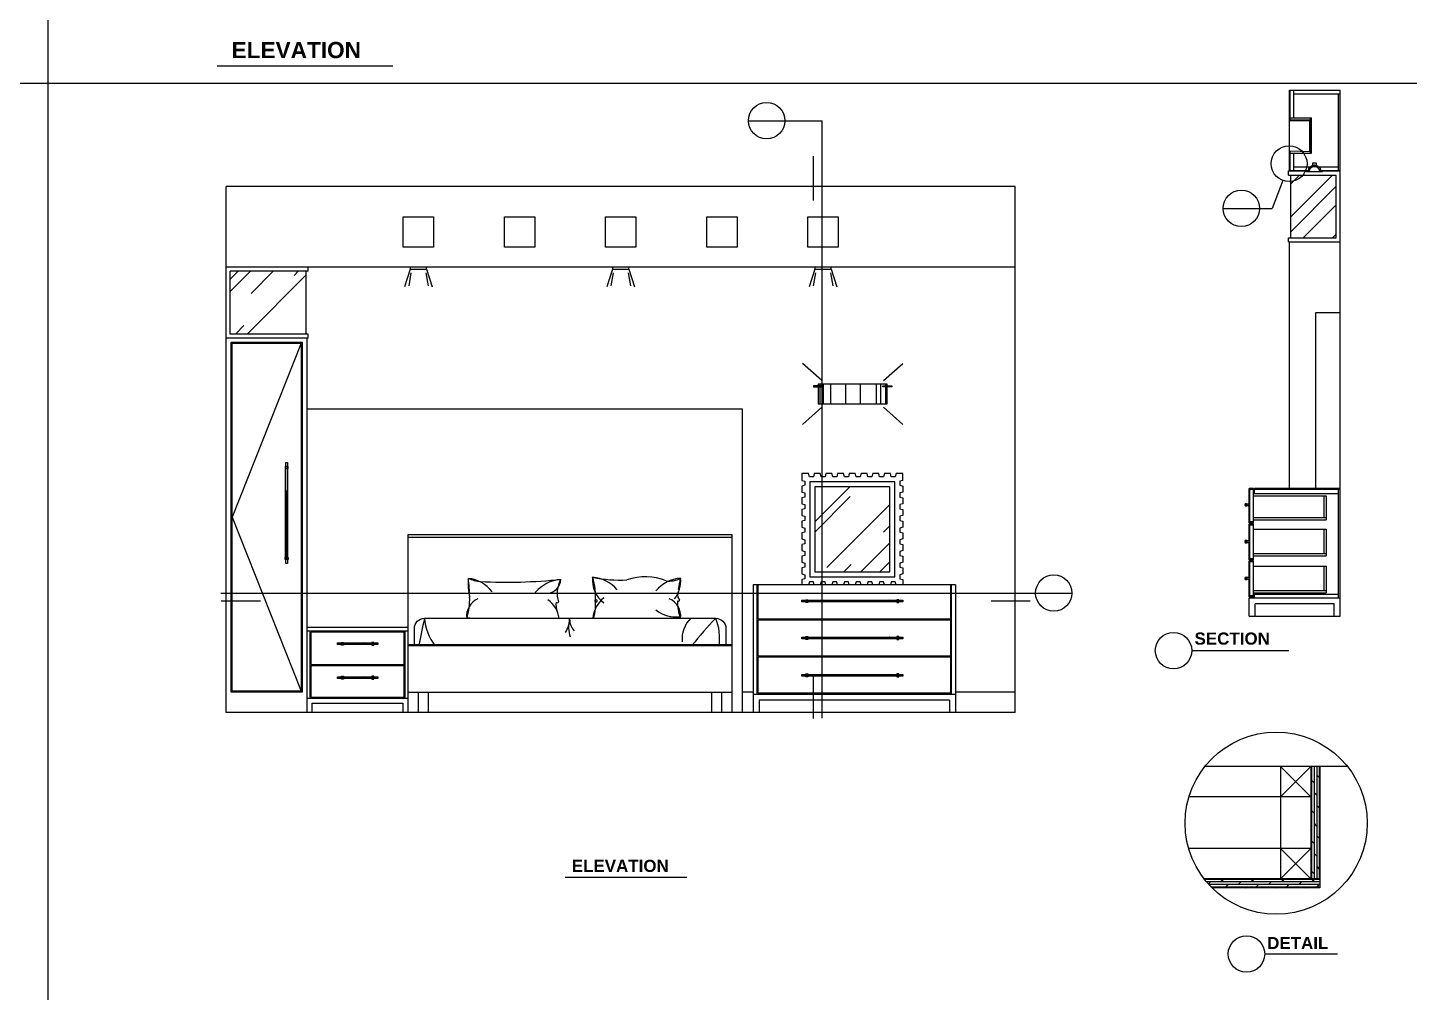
# Model space of a CAD drawing. Header units: inches. Extents: x 3 to 45, y 10.7 to 35.5.
# Drawn here: x 31 to 37.83, y 16.39 to 21.15 of the extents above; entities that cross this region are included whole.
import ezdxf

# ---------------------------------------------------------------- set-up
doc = ezdxf.new("R2010")
doc.units = ezdxf.units.IN
doc.header["$MEASUREMENT"] = 0
for name, color, linetype in [('02', 2, 'Continuous'), ('1', 1, 'Continuous'), ('4', 4, 'Continuous'), ('8', 8, 'Continuous')]:
    doc.layers.add(name, color=color, linetype=linetype)
doc.styles.add('HT', font='swisseb.ttf')

msp = doc.modelspace()

# ---------------------------------------------------------------- hatches: boundary and pattern name
at = {"layer": '8'}
h = msp.add_hatch(dxfattribs=at)
h.set_pattern_fill('AR-RROOF,_O', color=256, scale=0.25, angle=45)
h.set_pattern_definition([(45, (26.91976, 13.78306), (0.212132, 0.5656854), [3.75, -0.5, 1.25, -0.25]), (45, (27.06648, 14.10656), (-0.41189, 0.058336), [0.75, -0.0825, 1.5, -0.1875]), (45, (26.85789, 14.0217), (0.8007984, 1.0376792), [2, -0.35, 1, -0.25])])
h.paths.add_polyline_path([(37.4698, 20.4251), (37.2448, 20.4251), (37.2448, 20.1151), (37.4698, 20.1151)])
h = msp.add_hatch(dxfattribs=at)
h.set_pattern_fill('AR-RROOF,_O', color=256, scale=0.25, angle=45)
h.set_pattern_definition([(45, (23.59531, 12.563), (0.212132, 0.5656854), [3.75, -0.5, 1.25, -0.25]), (45, (23.74204, 12.8865), (-0.41189, 0.058336), [0.75, -0.0825, 1.5, -0.1875]), (45, (23.53344, 12.80166), (0.8007984, 1.0376792), [2, -0.35, 1, -0.25])])
h.paths.add_polyline_path([(32.3778, 19.6391), (32.3778, 19.9491), (32.0028, 19.9491), (32.0028, 19.6391)])
h = msp.add_hatch(dxfattribs=at)
h.set_pattern_fill('AR-RROOF,_O', color=256, scale=0.3, angle=45)
h.set_pattern_definition([(45, (23.69708, 12.556), (0.2545584, 0.6788225), [4.5, -0.6, 1.5, -0.3]), (45, (23.87315, 12.9442), (-0.494268, 0.070004), [0.9, -0.099, 1.8, -0.225]), (45, (23.62284, 12.84239), (0.960958, 1.245215), [2.4, -0.42, 1.2, -0.3])])
h.paths.add_polyline_path([(34.8928, 18.4641), (35.2628, 18.4641), (35.2628, 18.8841), (34.8928, 18.8841)])
h = msp.add_hatch(dxfattribs=at)
h.set_pattern_fill('DOLMIT,_O', color=256, scale=0.05, angle=90)
h.set_pattern_definition([(90, (16.524926, 15.257472), (-0.0125, 8e-19), []), (135, (16.524926, 15.257472), (-0.025, -0.025), [0.01767767, -0.03535538])])
h.paths.add_polyline_path([(37.3442, 16.9461), (37.3892, 16.9461), (37.3892, 17.5011), (37.3442, 17.5011)])
h = msp.add_hatch(dxfattribs=at)
h.set_pattern_fill('DOLMIT,_O', color=256, scale=0.05)
h.set_pattern_definition([(0, (16.524926, 15.257472), (0, 0.0125), []), (45, (16.524926, 15.257472), (-0.025, 0.025), [0.01767767, -0.03535538])])
h.paths.add_polyline_path([(37.3892, 16.9011), (37.3892, 16.9461), (36.817, 16.9461, 0.03343), (36.8569, 16.9011)])

# ---------------------------------------------------------------- linework, layer by layer
at = {"layer": '02'}
for p, q in [((31.9379, 20.9644), (32.8064, 20.9644)), ((37.2398, 20.4451), (37.2398, 20.8451)), ((37.2428, 20.6981), (37.2428, 20.8451)), ((37.2608, 20.7071), (37.2608, 20.8451)), ((37.2608, 20.8271), (37.4898, 20.8271)), ((37.4808, 20.4481), (37.4808, 20.8271)), ((37.2428, 20.6981), (37.2398, 20.6951)), ((37.2428, 20.7071), (37.3478, 20.7071)), ((37.2428, 20.6981), (37.3428, 20.6981)), ((37.3428, 20.5331), (37.3428, 20.7071)), ((37.3478, 20.5331), (37.3478, 20.7071)), ((37.2428, 20.5421), (37.2398, 20.5451)), ((37.2428, 20.4481), (37.2428, 20.5421)), ((37.2428, 20.5331), (37.3478, 20.5331)), ((37.2608, 20.4481), (37.2608, 20.5331)), ((37.2348, 20.4251), (37.4698, 20.4251)), ((37.2428, 20.4481), (37.2398, 20.4451)), ((37.2428, 20.4481), (37.3323, 20.4481)), ((37.2448, 20.1151), (37.2448, 20.4251)), ((37.2608, 20.4661), (37.3409, 20.4661)), ((37.3547, 20.4677), (37.37, 20.4677)), ((37.3586, 20.4748), (37.3586, 20.4723)), ((37.3661, 20.4748), (37.3661, 20.4723)), ((37.3837, 20.4661), (37.4808, 20.4661)), ((37.3923, 20.4481), (37.4898, 20.4481)), ((37.4698, 20.1151), (37.4698, 20.4251)), ((37.2348, 20.1151), (37.4698, 20.1151)), ((37.2398, 18.8751), (37.2398, 20.0951)), ((32.3878, 19.9491), (32.0028, 19.9491)), ((32.0028, 19.6391), (32.0028, 19.9491)), ((32.3778, 19.6391), (32.3778, 19.9491)), ((32.8928, 19.9591), (32.8648, 19.8732)), ((32.9728, 19.9591), (33.0008, 19.8732)), ((33.8928, 19.9591), (33.8648, 19.8732)), ((33.9728, 19.9591), (34.0008, 19.8732)), ((34.8928, 19.9591), (34.8648, 19.8732)), ((34.9728, 19.9591), (35.0008, 19.8732)), ((32.8953, 19.9412), (32.8848, 19.8767)), ((32.9703, 19.9412), (32.9808, 19.8767)), ((33.8953, 19.9412), (33.8848, 19.8767)), ((33.9703, 19.9412), (33.9808, 19.8767)), ((34.8953, 19.9412), (34.8848, 19.8767)), ((34.9703, 19.9412), (34.9808, 19.8767)), ((32.3878, 19.6391), (32.0028, 19.6391)), ((34.9271, 19.4091), (34.8318, 19.4937)), ((35.2325, 19.4091), (35.3278, 19.4937)), ((34.9098, 19.3788), (34.9098, 19.2947)), ((34.9176, 19.3912), (34.9176, 19.3833)), ((34.9176, 19.3788), (34.9176, 19.2947)), ((34.9337, 19.3912), (34.9337, 19.2947)), ((34.9707, 19.3912), (34.9707, 19.2947)), ((35.0443, 19.3912), (35.0443, 19.2947)), ((35.1168, 19.3912), (35.1168, 19.2947)), ((35.1956, 19.3912), (35.1956, 19.2947)), ((35.2172, 19.3912), (35.2172, 19.2947)), ((35.242, 19.3912), (35.242, 19.3833)), ((35.242, 19.3788), (35.242, 19.2947)), ((34.9271, 19.2769), (34.8318, 19.1922)), ((35.2325, 19.2769), (35.3278, 19.1922)), ((32.276, 18.5241), (32.276, 18.9842)), ((32.2821, 18.9842), (32.2821, 18.9742)), ((32.2821, 18.5242), (32.2816, 18.8622)), ((35.2878, 18.9091), (34.8678, 18.9091)), ((34.8678, 18.9091), (34.8678, 18.4391)), ((35.2628, 18.8841), (34.8928, 18.8841)), ((34.8928, 18.8841), (34.8928, 18.4641)), ((35.2628, 18.4641), (35.2628, 18.8841)), ((35.2878, 18.4391), (35.2878, 18.9091)), ((37.0428, 18.7101), (37.0428, 18.8701)), ((37.0608, 18.7051), (37.0608, 18.8751)), ((37.4898, 18.8751), (37.0658, 18.8751)), ((37.0658, 18.8491), (37.0658, 18.8751)), ((37.4808, 18.3351), (37.4808, 18.8671)), ((37.0248, 18.7989), (37.0248, 18.7909)), ((37.0248, 18.7909), (37.0398, 18.7909)), ((37.4808, 18.8491), (37.0608, 18.8491)), ((37.0608, 18.8391), (37.4208, 18.8391)), ((37.4088, 18.8391), (37.4088, 18.7331)), ((37.4208, 18.8391), (37.4208, 18.7211)), ((37.0608, 18.7331), (37.4208, 18.7331)), ((37.0608, 18.7211), (37.4208, 18.7211)), ((37.0608, 18.7101), (37.0398, 18.7101)), ((37.0608, 18.7051), (37.0398, 18.7051)), ((37.0608, 18.7001), (37.0398, 18.7001)), ((37.0608, 18.6951), (37.0398, 18.6951)), ((37.0428, 18.5281), (37.0428, 18.6951)), ((37.0608, 18.5231), (37.0608, 18.7001)), ((37.0608, 18.6741), (37.4208, 18.6741)), ((37.4088, 18.6741), (37.4088, 18.5541)), ((37.4208, 18.6741), (37.4208, 18.5421)), ((34.4828, 18.6341), (32.8828, 18.6341)), ((37.0248, 18.6171), (37.0248, 18.6091)), ((37.0248, 18.6091), (37.0398, 18.6091)), ((37.0608, 18.5281), (37.0398, 18.5281)), ((37.0608, 18.5231), (37.0398, 18.5231)), ((37.0608, 18.5181), (37.0398, 18.5181)), ((37.0608, 18.5131), (37.0398, 18.5131)), ((37.0428, 18.3451), (37.0428, 18.5131)), ((37.0608, 18.5541), (37.4208, 18.5541)), ((37.0608, 18.5421), (37.4208, 18.5421)), ((37.0608, 18.3351), (37.0608, 18.5181)), ((34.8928, 18.4641), (35.2628, 18.4641)), ((37.0608, 18.4921), (37.4208, 18.4921)), ((37.4088, 18.4921), (37.4088, 18.3721)), ((37.4208, 18.4921), (37.4208, 18.3601)), ((34.6078, 17.8591), (34.6078, 18.3991)), ((34.6128, 18.2291), (34.6128, 18.3991)), ((34.8678, 18.4391), (35.2878, 18.4391)), ((35.5628, 18.3991), (35.5628, 18.2291)), ((35.5678, 17.8591), (35.5678, 18.3991)), ((37.0248, 18.4351), (37.0248, 18.4271)), ((37.0248, 18.4271), (37.0398, 18.4271)), ((31.9558, 18.3587), (36.1637, 18.3587)), ((34.8478, 18.3186), (35.2583, 18.3192)), ((35.3078, 18.3186), (35.2978, 18.3186)), ((37.0608, 18.3451), (37.0398, 18.3451)), ((37.0608, 18.3401), (37.0398, 18.3401)), ((37.0608, 18.3721), (37.4208, 18.3721)), ((37.0608, 18.3601), (37.4208, 18.3601)), ((37.0658, 18.3351), (37.0658, 18.3531)), ((37.4598, 18.3051), (37.0698, 18.3051)), ((37.0698, 18.2451), (37.0698, 18.3051)), ((37.4598, 18.2451), (37.4598, 18.3051)), ((32.3978, 17.8391), (32.3978, 18.1711)), ((32.8678, 17.8391), (32.8678, 18.1711)), ((35.5628, 18.2291), (34.6128, 18.2291)), ((35.5628, 18.2241), (34.6128, 18.2241)), ((34.6128, 18.0471), (34.6128, 18.2241)), ((35.5628, 18.2241), (35.5628, 18.0471)), ((32.8628, 18.1661), (32.4028, 18.1661)), ((32.4028, 18.0061), (32.4028, 18.1661)), ((32.5528, 18.1076), (32.6646, 18.1102)), ((32.7128, 18.1076), (32.7028, 18.1076)), ((32.8628, 18.0061), (32.8628, 18.1661)), ((32.8828, 18.1041), (34.4828, 18.1041)), ((34.8478, 18.141), (35.3278, 18.1411)), ((35.5628, 18.0471), (34.6128, 18.0471)), ((35.5628, 18.0421), (34.6128, 18.0421)), ((34.6128, 17.8641), (34.6128, 18.0421)), ((35.5628, 18.0421), (35.5628, 17.8641)), ((36.7556, 18.0745), (37.2356, 18.0745)), ((32.4028, 18.0061), (32.8628, 18.0061)), ((32.4028, 18.0011), (32.8628, 18.0011)), ((32.4028, 17.8441), (32.4028, 18.0011)), ((32.8628, 17.8441), (32.8628, 18.0011)), ((32.5528, 17.9445), (32.7328, 17.9446)), ((32.5528, 17.9401), (32.6633, 17.9407)), ((32.7128, 17.9401), (32.7028, 17.9401)), ((34.8478, 17.956), (35.3078, 17.956)), ((32.3828, 17.8391), (32.8828, 17.8391)), ((32.4028, 17.8441), (32.8628, 17.8441)), ((34.5878, 17.8691), (34.5328, 17.8691)), ((35.5628, 17.8641), (34.6128, 17.8641)), ((35.8828, 17.8691), (35.5878, 17.8691)), ((37.1942, 17.5011), (37.1942, 16.9461)), ((37.3442, 17.5011), (37.1942, 17.3511)), ((37.1942, 17.5011), (37.3442, 17.3511)), ((37.3442, 17.5011), (37.3442, 16.9461)), ((37.3442, 17.3511), (36.742, 17.3511)), ((37.3442, 17.0961), (36.7408, 17.0961)), ((37.3442, 17.0961), (37.1942, 16.9461)), ((37.1942, 17.0961), (37.3442, 16.9461)), ((33.659, 16.9547), (34.259, 16.9547)), ((37.3892, 16.9461), (36.817, 16.9461)), ((37.1164, 16.5749), (37.4764, 16.5749))]:
    msp.add_line(p, q, dxfattribs=at)
for points in [[(34.5642, 20.6935), (34.9286, 20.6935)], [(34.9286, 17.74), (34.9286, 20.6935)], [(37.3223, 20.4451), (37.3223, 20.4421), (37.4023, 20.4421)], [(37.3719, 20.4735), (37.3719, 20.4838), (37.3527, 20.4838), (37.3527, 20.4735)], [(37.4023, 20.4421), (37.4023, 20.4451)], [(37.2056, 20.3981), (37.1532, 20.2599)], [(36.9113, 20.2599), (37.1532, 20.2599)], [(32.8928, 19.9691), (32.8928, 19.9591), (32.9728, 19.9591), (32.9728, 19.9691)], [(33.8928, 19.9691), (33.8928, 19.9591), (33.9728, 19.9591), (33.9728, 19.9691)], [(34.8928, 19.9691), (34.8928, 19.9591), (34.9728, 19.9591), (34.9728, 19.9691)], [(32.3538, 19.5941), (32.0118, 18.7341), (32.3538, 17.8741)], [(35.2498, 19.3833), (35.2498, 19.3912), (34.9098, 19.3912), (34.9098, 19.3833)], [(34.9098, 19.2947), (35.2498, 19.2947), (35.2498, 19.3788)], [(32.2856, 19.0042), (32.2856, 18.5042), (32.2776, 18.5042), (32.2776, 18.5242)], [(32.2776, 18.9842), (32.2776, 19.0042), (32.2856, 19.0042)], [(32.2886, 18.9842), (32.2746, 18.9842), (32.2746, 18.9742), (32.2886, 18.9742), (32.2886, 18.9842)], [(32.2776, 18.5342), (32.2776, 18.9742)], [(35.3278, 18.9154), (35.3278, 18.9491), (35.2941, 18.9491), (35.29, 18.9341), (35.27, 18.9341), (35.266, 18.9491), (35.2363, 18.9491), (35.2323, 18.9341), (35.2123, 18.9341), (35.2083, 18.9491), (35.1785, 18.9491), (35.1745, 18.9341), (35.1545, 18.9341), (35.1505, 18.9491), (35.1208, 18.9491), (35.1167, 18.9341), (35.0967, 18.9341), (35.0927, 18.9491), (35.063, 18.9491), (35.059, 18.9341), (35.039, 18.9341), (35.0349, 18.9491), (35.0052, 18.9491), (35.0012, 18.9341), (34.9812, 18.9341), (34.9772, 18.9491), (34.9475, 18.9491), (34.9434, 18.9341), (34.9234, 18.9341), (34.9194, 18.9491), (34.8897, 18.9491), (34.8857, 18.9341), (34.8657, 18.9341), (34.8617, 18.9491), (34.8278, 18.9491)], [(34.8278, 18.9491), (34.8278, 18.9154), (34.8428, 18.9114), (34.8428, 18.8914), (34.8278, 18.8874), (34.8278, 18.8576), (34.8428, 18.8536), (34.8428, 18.8336), (34.8278, 18.8296), (34.8278, 18.7999), (34.8428, 18.7959), (34.8428, 18.7759), (34.8278, 18.7718), (34.8278, 18.7421), (34.8428, 18.7381), (34.8428, 18.7181), (34.8278, 18.714), (34.8278, 18.6843), (34.8428, 18.6803), (34.8428, 18.6603), (34.8278, 18.6563), (34.8278, 18.6266), (34.8428, 18.6225), (34.8428, 18.6025), (34.8278, 18.5985), (34.8278, 18.5688), (34.8428, 18.5648), (34.8428, 18.5448), (34.8278, 18.5408), (34.8278, 18.511), (34.8428, 18.507), (34.8428, 18.487), (34.8278, 18.483), (34.8278, 18.4533), (34.8428, 18.4493), (34.8428, 18.4293), (34.8278, 18.4252), (34.8278, 18.3991)], [(35.3278, 18.9154), (35.3128, 18.9114), (35.3128, 18.8914), (35.3278, 18.8874), (35.3278, 18.8576), (35.3128, 18.8536), (35.3128, 18.8336), (35.3278, 18.8296), (35.3278, 18.7999), (35.3128, 18.7959), (35.3128, 18.7759), (35.3278, 18.7718), (35.3278, 18.7421), (35.3128, 18.7381), (35.3128, 18.7181), (35.3278, 18.714), (35.3278, 18.6843), (35.3128, 18.6803), (35.3128, 18.6603), (35.3278, 18.6563), (35.3278, 18.6266), (35.3128, 18.6225), (35.3128, 18.6025), (35.3278, 18.5985), (35.3278, 18.5688), (35.3128, 18.5648), (35.3128, 18.5448), (35.3278, 18.5408), (35.3278, 18.511), (35.3128, 18.507), (35.3128, 18.487), (35.3278, 18.483), (35.3278, 18.4533), (35.3128, 18.4493), (35.3128, 18.4293), (35.3278, 18.4252)], [(32.2886, 18.5242), (32.2746, 18.5242), (32.2746, 18.5342), (32.2886, 18.5342), (32.2886, 18.5242)], [(34.8897, 18.3991), (34.8857, 18.4142), (34.8657, 18.4142), (34.8617, 18.3991)], [(34.9475, 18.3991), (34.9434, 18.4142), (34.9234, 18.4141), (34.9194, 18.3991)], [(35.0052, 18.3991), (35.0012, 18.4141), (34.9812, 18.4141), (34.9772, 18.3991)], [(35.063, 18.3991), (35.059, 18.4141), (35.039, 18.4141), (35.0349, 18.3991)], [(35.1208, 18.3991), (35.1167, 18.4142), (35.0967, 18.4141), (35.0927, 18.3991)], [(35.1785, 18.3991), (35.1745, 18.4141), (35.1545, 18.4141), (35.1505, 18.3991)], [(35.2363, 18.3991), (35.2323, 18.4141), (35.2123, 18.4141), (35.2083, 18.3991)], [(35.2941, 18.3991), (35.29, 18.4141), (35.27, 18.4141), (35.266, 18.3991)], [(35.3278, 18.4252), (35.3278, 18.3991)], [(35.3278, 18.3151), (34.8278, 18.3151), (34.8278, 18.3231), (34.8478, 18.3231)], [(34.8478, 18.3261), (34.8578, 18.3261), (34.8578, 18.3121), (34.8478, 18.3121), (34.8478, 18.3261)], [(34.8578, 18.3231), (35.3278, 18.3231)], [(35.3078, 18.3261), (35.2978, 18.3261), (35.2978, 18.3121), (35.3078, 18.3121), (35.3078, 18.3261)], [(35.3278, 18.3231), (35.3278, 18.3151)], [(32.7328, 18.1041), (32.5328, 18.1041), (32.5328, 18.1121), (32.5528, 18.1121)], [(32.5528, 18.1151), (32.5628, 18.1151), (32.5628, 18.1011), (32.5528, 18.1011), (32.5528, 18.1151)], [(32.5628, 18.1121), (32.7328, 18.1121)], [(32.7128, 18.1151), (32.7028, 18.1151), (32.7028, 18.1011), (32.7128, 18.1011), (32.7128, 18.1151)], [(32.7328, 18.1121), (32.7328, 18.1041)], [(35.3278, 18.1331), (34.8278, 18.1331), (34.8278, 18.1411), (34.8478, 18.1411)], [(34.8478, 18.1441), (34.8578, 18.1441), (34.8578, 18.1301), (34.8478, 18.1301), (34.8478, 18.1441)], [(34.8578, 18.1411), (35.3278, 18.1411)], [(35.3078, 18.1441), (35.2978, 18.1441), (35.2978, 18.1301), (35.3078, 18.1301), (35.3078, 18.1441)], [(35.3278, 18.1411), (35.3278, 18.1331)], [(32.7328, 17.9366), (32.5328, 17.9366), (32.5328, 17.9446), (32.5528, 17.9446)], [(32.5528, 17.9476), (32.5628, 17.9476), (32.5628, 17.9336), (32.5528, 17.9336), (32.5528, 17.9476)], [(32.5628, 17.9446), (32.7328, 17.9446)], [(32.7128, 17.9476), (32.7028, 17.9476), (32.7028, 17.9336), (32.7128, 17.9336), (32.7128, 17.9476)], [(32.7328, 17.9446), (32.7328, 17.9366)], [(35.3278, 17.9481), (34.8278, 17.9481), (34.8278, 17.9561), (34.8478, 17.9561)], [(34.8478, 17.9591), (34.8578, 17.9591), (34.8578, 17.9451), (34.8478, 17.9451), (34.8478, 17.9591)], [(34.8578, 17.9561), (35.2978, 17.9561)], [(35.3078, 17.9591), (35.2978, 17.9591), (35.2978, 17.9451), (35.3078, 17.9451), (35.3078, 17.9591)], [(35.3078, 17.9561), (35.3278, 17.9561), (35.3278, 17.9481)]]:
    msp.add_lwpolyline(points, dxfattribs=at)
for points in [[(37.3323, 20.4421), (37.3323, 20.4451, -1), (37.3923, 20.4451), (37.3923, 20.4421)], [(37.0278, 18.7989), (37.0248, 18.8019, 1), (37.0248, 18.7879), (37.0278, 18.7909)], [(37.0398, 18.7989), (37.0248, 18.7989, 1)], [(37.0278, 18.6171), (37.0248, 18.6201, 1), (37.0248, 18.6061), (37.0278, 18.6091)], [(37.0398, 18.6171), (37.0248, 18.6171, 1)], [(37.0278, 18.4351), (37.0248, 18.4381, 1), (37.0248, 18.4241), (37.0278, 18.4271)], [(37.0398, 18.4351), (37.0248, 18.4351, 1)]]:
    msp.add_lwpolyline(points, format="xyb", dxfattribs=at)
msp.add_lwpolyline([(37.3893, 20.4431, 0.302896), (37.37, 20.4662), (37.37, 20.4723), (37.3547, 20.4723), (37.3547, 20.4662, 0.302896), (37.3353, 20.4431)], format="xyb", close=True, dxfattribs=at)
for points in [[(32.8578, 20.2191), (33.0078, 20.2191), (33.0078, 20.0691), (32.8578, 20.0691)], [(33.3578, 20.2191), (33.5078, 20.2191), (33.5078, 20.0691), (33.3578, 20.0691)], [(33.8578, 20.2191), (34.0078, 20.2191), (34.0078, 20.0691), (33.8578, 20.0691)], [(34.3578, 20.2191), (34.5078, 20.2191), (34.5078, 20.0691), (34.3578, 20.0691)], [(34.8578, 20.2191), (35.0078, 20.2191), (35.0078, 20.0691), (34.8578, 20.0691)], [(32.0068, 19.5991), (32.3588, 19.5991), (32.3588, 17.8691), (32.0068, 17.8691)], [(32.0118, 19.5941), (32.3538, 19.5941), (32.3538, 17.8741), (32.0118, 17.8741)], [(34.8863, 19.3788), (34.9313, 19.3788), (34.9313, 19.3833), (34.8863, 19.3833)], [(35.2733, 19.3788), (35.2283, 19.3788), (35.2283, 19.3833), (35.2733, 19.3833)]]:
    msp.add_lwpolyline(points, close=True, dxfattribs=at)
for centre, radius in [((34.6542, 20.6935), 0.09), ((37.237, 20.4811), 0.0887), ((37.0013, 20.2599), 0.09), ((37.0248, 18.7949), 0.004), ((37.0248, 18.6131), 0.004), ((36.0737, 18.3587), 0.09), ((37.0248, 18.4311), 0.004), ((36.6656, 18.0745), 0.09), ((37.1731, 17.2214), 0.4501), ((37.0264, 16.5749), 0.09)]:
    msp.add_circle(centre, radius, dxfattribs=at)
for centre, radius, start, end in [((32.2829, 18.867), 0.00529, 182.38641, 300.77897), ((33.4185, 18.4018), 0.2406, 172.93753, 195.40365), ((33.2609, 18.6275), 0.2123, 247.51785, 264.26696), ((33.1614, 18.2602), 0.1721, 37.76722, 83.90154), ((31.9097, 18.2918), 1.2777, 2.0679, 6.27328), ((33.375, 20.8464), 2.4338, 266.81337, 276.16021), ((33.6548, 18.237), 0.1905, 95.62374, 139.44519), ((33.5668, 18.4271), 0.0693, 274.31847, 359.59669), ((33.7561, 18.3594), 0.1375, 150.73326, 198.73211), ((33.933, 18.4226), 0.1399, 174.11002, 233.4289), ((33.5366, 18.3475), 0.2723, 353.49469, 19.18669), ((33.7815, 18.261), 0.1764, 40.4189, 85.9871), ((33.9247, 19.0394), 0.6164, 257.74383, 273.62843), ((34.0545, 18.1602), 0.2792, 68.20259, 108.9817), ((34.2414, 18.2563), 0.1764, 94.0129, 139.5811), ((34.1746, 18.5307), 0.1125, 261.59582, 298.90918), ((34.0898, 18.4178), 0.1399, 320.94042, 5.88999), ((34.5862, 18.3271), 0.3723, 163.60457, 172.3273), ((33.264, 18.2445), 0.0932, 113.26652, 186.36989), ((32.8851, 18.3278), 0.3013, 341.88504, 2.20293), ((33.509, 18.2236), 0.1196, 5.03256, 58.21872), ((33.7447, 18.3033), 0.132, 175.22328, 196.23004), ((33.6193, 18.3174), 0.00689, 206.53376, 341.74507), ((33.9503, 18.215), 0.1572, 129.84445, 173.0163), ((33.5244, 18.3085), 0.2845, 345.20122, 3.25225), ((33.8114, 18.3201), 0.00541, 219.85191, 121.79361), ((34.1353, 18.2446), 0.0943, 353.63561, 66.30059), ((34.247, 18.3476), 0.033, 165.35061, 223.26844), ((34.3975, 18.3071), 0.1836, 176.00228, 203.41848), ((34.2182, 18.3231), 0.00503, 219.3726, 21.86871), ((35.263, 18.3178), 0.00529, 92.38641, 210.77897), ((34.2025, 18.3923), 0.151, 230.79735, 280.09685), ((34.0558, 17.1734), 1.0748, 80.72514, 83.51865), ((35.8442, 17.558), 2.9596, 166.79417, 169.46499), ((33.2207, 18.255), 0.2587, 184.63094, 217.05462), ((33.361, 16.9617), 1.2865, 97.85852, 98.47626), ((33.1591, 18.4101), 0.1764, 274.0129, 278.34166), ((33.5655, 18.2301), 0.1148, 324.68561, 2.00894), ((33.8307, 18.1913), 0.1553, 165.5268, 198.54248), ((33.7591, 18.2274), 0.0787, 178.04327, 224.50852), ((34.3741, 18.1338), 0.1379, 133.29316, 186.57205), ((35.5355, 17.128), 1.5832, 135.67862, 142.16335), ((34.1601, 18.1364), 0.2616, 351.7989, 21.92733), ((32.668, 18.1068), 0.00529, 92.38641, 210.77897), ((35.263, 18.1358), 0.00529, 92.38641, 210.77897), ((32.668, 17.9393), 0.00529, 92.38641, 210.77897), ((35.263, 17.9508), 0.00529, 92.38641, 210.77897)]:
    msp.add_arc(centre, radius, start, end, dxfattribs=at)
at = {"layer": '1'}
for p, q in [((37.0398, 18.2451), (37.4898, 18.2451)), ((35.8828, 17.7691), (31.9828, 17.7691)), ((37.5257, 17.5011), (36.8204, 17.5011))]:
    msp.add_line(p, q, dxfattribs=at)
for points in [[(34.8857, 20.2985), (34.8857, 20.5176)], [(31.9585, 18.3209), (32.1526, 18.3209)], [(35.7634, 18.3209), (35.9575, 18.3209)], [(34.8857, 17.7383), (34.8857, 17.9575)]]:
    msp.add_lwpolyline(points, dxfattribs=at)
at = {"layer": '4'}
for p, q in [((31.1003, 33.8727), (31.1003, 11.0605)), ((24.3249, 20.8798), (44.6511, 20.8798)), ((37.2398, 20.8451), (37.4898, 20.8451)), ((37.4898, 18.2451), (37.4898, 20.8451)), ((37.3398, 20.5421), (37.3398, 20.6981)), ((37.2398, 20.6951), (37.3398, 20.6951)), ((37.2398, 20.5451), (37.3428, 20.5421)), ((37.2348, 20.4451), (37.4023, 20.4421)), ((37.2348, 20.4251), (37.2348, 20.4451)), ((37.3923, 20.4451), (37.4898, 20.4451)), ((35.8828, 20.3691), (31.9828, 20.3691)), ((31.9828, 17.7691), (31.9828, 20.3691)), ((35.8828, 17.7691), (35.8828, 20.3691)), ((37.2348, 20.0951), (37.2348, 20.1151)), ((37.2348, 20.0951), (37.4898, 20.0951)), ((35.8828, 19.9691), (31.9828, 19.9691)), ((32.3878, 19.9491), (32.3878, 19.9691)), ((37.3698, 18.8751), (37.3698, 19.7451)), ((37.3698, 19.7451), (37.4898, 19.7451)), ((32.3878, 19.6191), (31.9828, 19.6191)), ((32.3828, 17.7691), (32.3828, 19.6191)), ((32.3878, 19.6191), (32.3878, 19.6391)), ((32.3828, 19.2691), (34.5328, 19.2691)), ((34.5328, 19.2691), (34.5328, 17.7691)), ((37.0398, 18.7051), (37.0398, 18.8751)), ((37.0608, 18.8751), (37.0398, 18.8751)), ((37.4898, 18.8701), (37.0398, 18.8701)), ((32.8828, 18.6491), (34.4828, 18.6491)), ((32.8828, 17.7691), (32.8828, 18.6491)), ((34.4828, 18.6491), (34.4828, 17.7691)), ((37.0398, 18.5231), (37.0398, 18.7001)), ((37.0398, 18.3401), (37.0398, 18.5181)), ((35.5878, 18.3991), (34.5878, 18.3991)), ((34.5878, 18.3991), (34.5878, 17.7691)), ((35.5878, 18.3991), (35.5878, 17.7691)), ((37.0398, 18.3351), (37.4898, 18.3351)), ((37.0398, 18.2451), (37.0398, 18.3351)), ((37.0608, 18.3531), (37.4808, 18.3531)), ((32.8828, 18.1891), (32.3828, 18.1891)), ((32.8828, 18.1711), (32.3828, 18.1711)), ((32.8828, 18.0991), (34.4828, 18.0991)), ((32.8828, 17.8691), (34.4828, 17.8691)), ((32.9328, 17.7691), (32.9328, 17.8691)), ((32.9828, 17.7691), (32.9828, 17.8691)), ((34.3828, 17.7691), (34.3828, 17.8691)), ((34.4328, 17.7691), (34.4328, 17.8691)), ((34.5878, 17.8591), (35.5878, 17.8591)), ((35.5578, 17.8291), (34.6178, 17.8291)), ((34.6178, 17.8291), (34.6178, 17.7691)), ((35.5578, 17.8291), (35.5578, 17.7691)), ((32.4078, 17.8141), (32.8578, 17.8141)), ((32.4078, 17.7691), (32.4078, 17.8141)), ((32.8578, 17.7691), (32.8578, 17.8141)), ((37.3892, 17.5011), (37.3892, 16.9011)), ((37.3892, 16.9011), (36.8569, 16.9011))]:
    msp.add_line(p, q, dxfattribs=at)
msp.add_lwpolyline([(32.9128, 18.0991), (32.9128, 18.1841, -0.414214), (32.9628, 18.2341), (34.4028, 18.2341, -0.414214), (34.4528, 18.1841), (34.4528, 18.0991)], format="xyb", dxfattribs=at)

# ---------------------------------------------------------------- texts
at = {"layer": '02', "style": 'HT'}
for s, height, p in [('ELEVATION', 0.08, (32.0093, 21.0028)), ('SECTION', 0.06, (36.7695, 18.1039)), ('ELEVATION', 0.06, (33.6909, 16.9805)), ('DETAIL', 0.06, (37.1284, 16.5991))]:
    msp.add_text(s, height=height, dxfattribs=at).set_placement(p)

doc.saveas('drawing.dxf')
